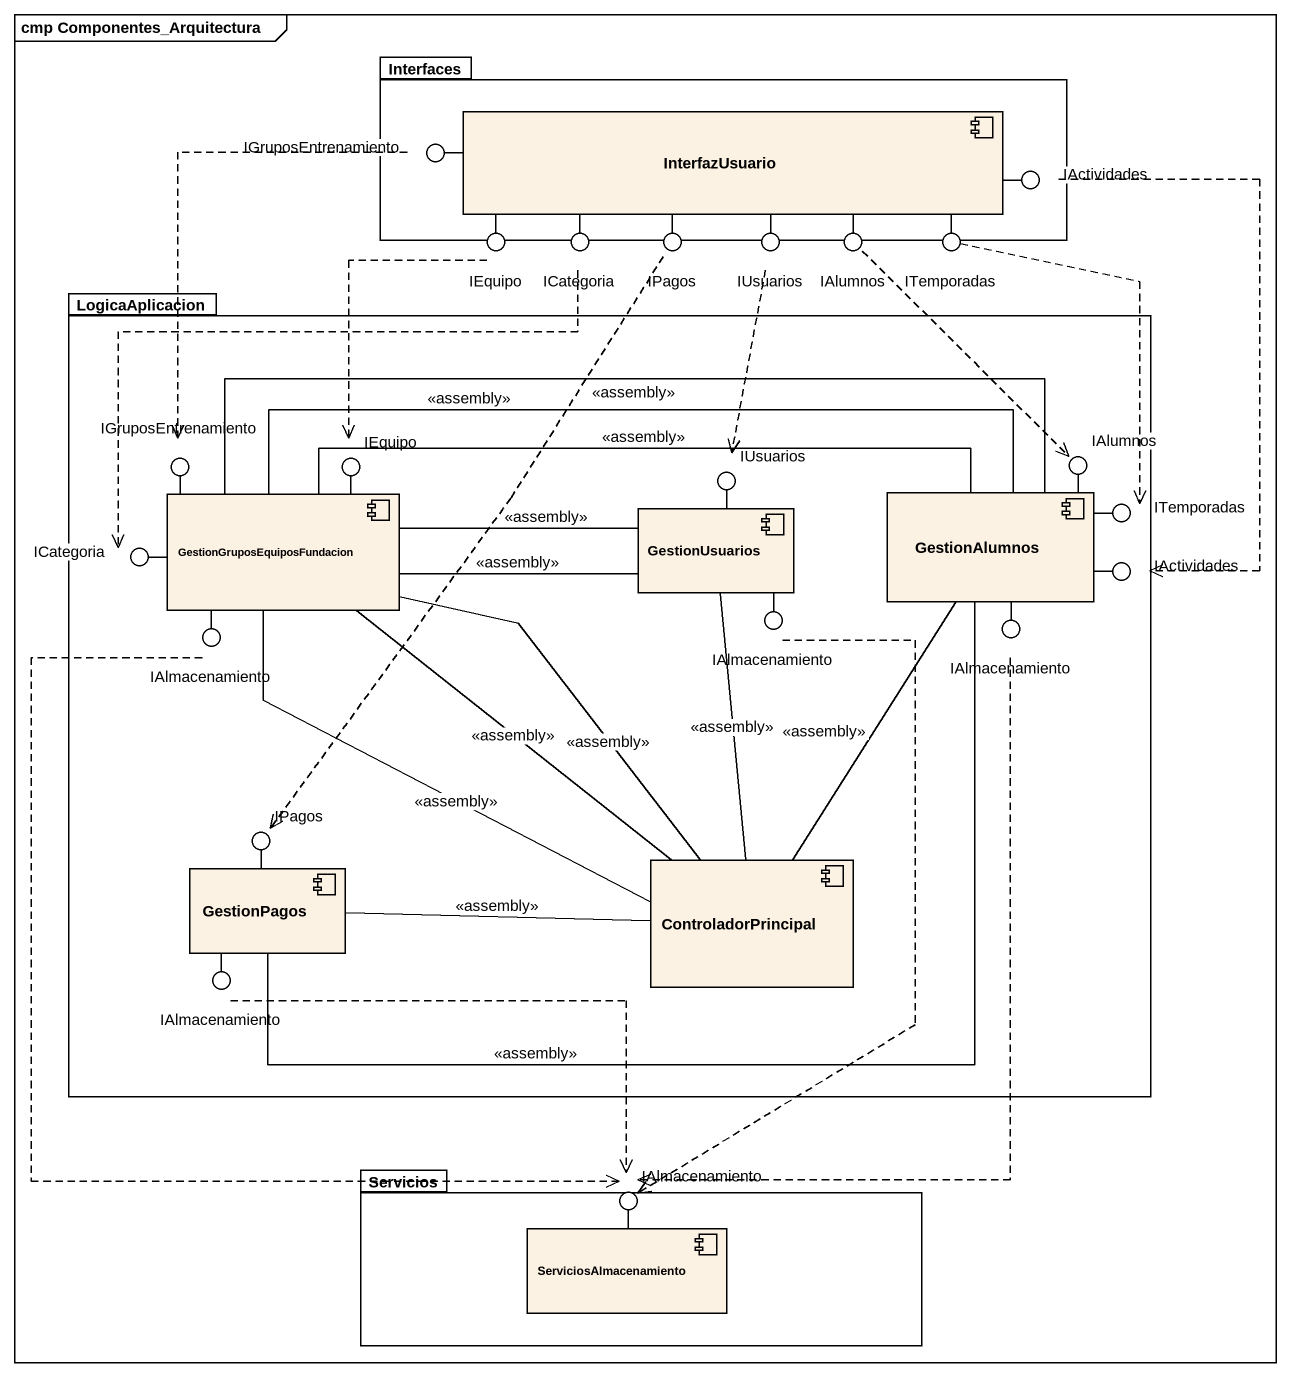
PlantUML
@startuml
mainframe cmp Componentes_Arquitectura
package Interfaces {
  component InterfazUsuario
}
() IGruposEntrenamiento
() IActividades
() IEquipo
() ICategoria
() IPagos
() IUsuarios
() IAlumnos
() ITemporadas
package LogicaAplicacion {
  component "GestionGruposEquiposFundacion" as GestionGruposEquiposFundacio
  component GestionUsuarios
  component GestionAlumnos
  component GestionPagos
  component ControladorPrincipal
}
() "IGruposEntrenamiento" as IGruposEntrenamiento_2
() "IEquipo" as IEquipo_2
() "IAlumnos" as IAlumnos_2
() "IUsuarios" as IUsuarios_2
() "ITemporadas" as ITemporadas_2
() "ICategoria" as ICategoria_2
() "IActividades" as IActividades_2
() IAlmacenamiento
() "IAlmacenamiento" as IAlmacenamiento_2
() "IAlmacenamiento" as IAlmacenamiento_3
() "IPagos" as IPagos_2
() "IAlmacenamiento" as IAlmacenamiento_4
package Servicios {
  component ServiciosAlmacenamiento
}
() "IAlmacenamiento" as IAlmacenamiento_5
InterfazUsuario -left- IGruposEntrenamiento
InterfazUsuario -right- IActividades
InterfazUsuario -left- IEquipo
InterfazUsuario -left- ICategoria
InterfazUsuario -- IPagos
InterfazUsuario -- IUsuarios
InterfazUsuario -- IAlumnos
InterfazUsuario -right- ITemporadas
GestionGruposEquiposFundacio -up- IGruposEntrenamiento_2
GestionGruposEquiposFundacio -up- IEquipo_2
GestionAlumnos -up- IAlumnos_2
GestionUsuarios -up- IUsuarios_2
GestionAlumnos -right- ITemporadas_2
GestionGruposEquiposFundacio -left- ICategoria_2
GestionAlumnos -right- IActividades_2
GestionGruposEquiposFundacio -- IAlmacenamiento
GestionUsuarios -- IAlmacenamiento_2
GestionAlumnos -- IAlmacenamiento_3
GestionPagos -up- IPagos_2
GestionPagos -- IAlmacenamiento_4
ServiciosAlmacenamiento -up- IAlmacenamiento_5
IGruposEntrenamiento ..> IGruposEntrenamiento_2
IActividades ..> IActividades_2
IEquipo ..> IEquipo_2
ICategoria ..> ICategoria_2
IPagos ..> IPagos_2
IUsuarios ..> IUsuarios_2
IAlumnos ..> IAlumnos_2
ITemporadas ..> ITemporadas_2
GestionGruposEquiposFundacio -right- GestionAlumnos : <<assembly>>
GestionGruposEquiposFundacio -right- GestionAlumnos : <<assembly>>
GestionUsuarios -left- GestionGruposEquiposFundacio : <<assembly>>
GestionUsuarios -left- GestionGruposEquiposFundacio : <<assembly>>
GestionAlumnos -left- GestionGruposEquiposFundacio : <<assembly>>
IAlmacenamiento ..> IAlmacenamiento_5
IAlmacenamiento_2 ..> IAlmacenamiento_5
IAlmacenamiento_3 ..> IAlmacenamiento_5
GestionPagos -right- GestionAlumnos : <<assembly>>
ControladorPrincipal -up- GestionGruposEquiposFundacio : <<assembly>>
ControladorPrincipal -up- GestionGruposEquiposFundacio : <<assembly>>
ControladorPrincipal -up- GestionGruposEquiposFundacio : <<assembly>>
ControladorPrincipal -up- GestionUsuarios : <<assembly>>
ControladorPrincipal -up- GestionAlumnos : <<assembly>>
ControladorPrincipal -left- GestionPagos : <<assembly>>
IAlmacenamiento_4 .right.> IAlmacenamiento_5
@enduml
